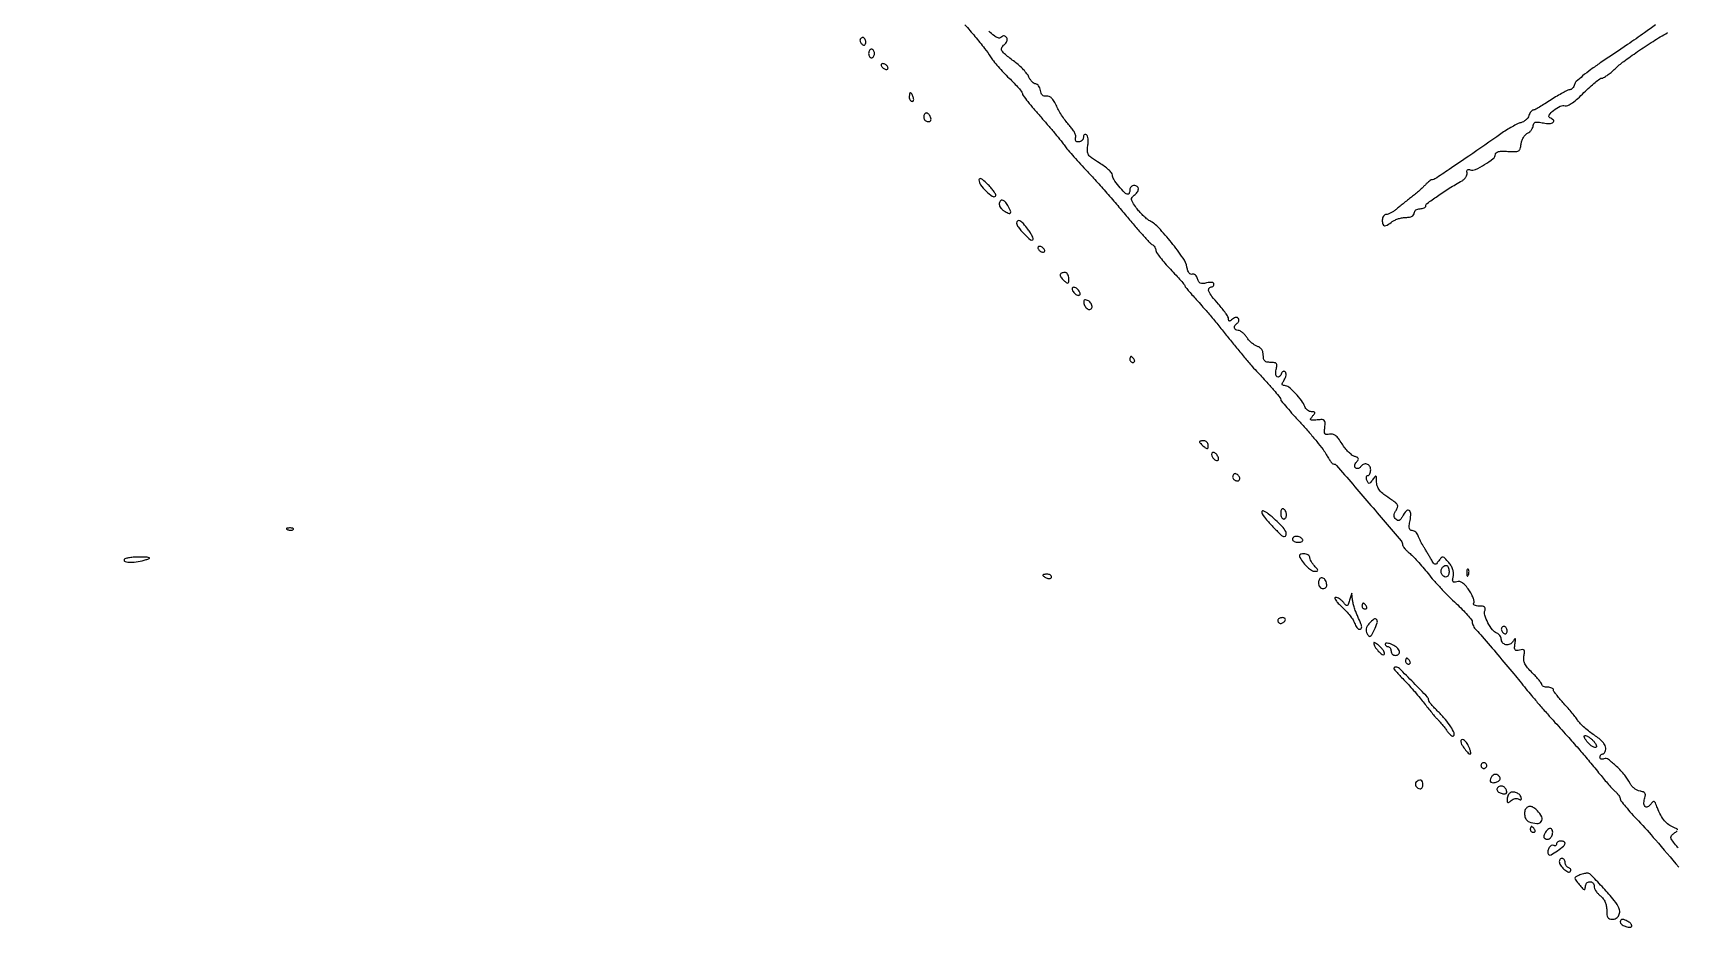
# Model space of a CAD drawing. Extents: x 0 to 2558, y 0 to 3412.
# Drawn here: x 0 to 567, y 913 to 1222 of the extents above; entities that cross this region are included whole.
import ezdxf

# ---------------------------------------------------------------- set-up
doc = ezdxf.new("R2010")
doc.units = 0

msp = doc.modelspace()

# ---------------------------------------------------------------- linework, layer by layer
for points in [[(1286.775, 2242.902503, 0.000001), (1177.44536, 2242.627485, 0.134519)], [(1176.555032, 2242.380365, -0.000002), (1098.265318, 2241.934774, -0.000173)], [(321.152819, 1224.426977, -0.007769), (324.621684, 1220.382466, -0.007863), (327.97437, 1216.21665, -0.02569), (330.002364, 1213.318566, 0.030286), (330.989214, 1211.935536, 0.009895), (332.604364, 1210.018355, 0.009819), (334.486242, 1207.955399, 0.010928), (336.383168, 1206.041792, -0.00969), (338.151943, 1204.266278, -0.013889), (339.643806, 1202.620365, -0.009677), (340.807377, 1201.208289, -0.169048), (341, 1200.654843, 0.1631), (341.199875, 1200.058403, 0.004701), (342.854311, 1197.90946, 0.009038), (344.893567, 1195.406096, 0.006046), (347.312549, 1192.613051, -0.003617), (349.853572, 1189.707734, -0.003995), (352.268592, 1186.86014, -0.003718), (354.292648, 1184.397514, -0.020402), (355.319751, 1183.017212, 0.02482), (356.327067, 1181.688173, 0.00535), (358.206901, 1179.496187, 0.005572), (360.441381, 1177.003006, 0.005296), (362.768624, 1174.517212, -0.007587), (365.523962, 1171.547003, -0.003198), (369.139438, 1167.476931, -0.003163), (372.948291, 1163.077689, -0.00412), (376.376103, 1159, 0.004203), (379.485382, 1155.302481, 0.005886), (382.329403, 1152.055716, 0.003654), (384.76686, 1149.377932, 0.07552), (385.61468, 1148.70031, -0.062816), (386.144541, 1148.298343, -0.053011), (386.593062, 1147.755353, -0.05531), (386.898161, 1147.160594, -0.091118), (387, 1146.606403, 0.15245), (387.235681, 1145.851389, 0.01247), (388.46875, 1144.160485, 0.015829), (390.084799, 1142.189117, 0.011509), (392, 1140.097285, -0.004474), (393.916372, 1138.062404, -0.006921), (395.53125, 1136.267405, -0.002717), (396.878953, 1134.71003, -0.17885), (397, 1134.382451, 0.171044), (397.113619, 1134.060034, 0.00401), (398.14584, 1132.798191, 0.008412), (399.405856, 1131.333671, 0.005552), (400.900732, 1129.691259, -0.009502), (402.854463, 1127.510342, -0.003136), (405.643248, 1124.234307, -0.003122), (408.691236, 1120.561632, -0.003537), (411.567844, 1117, 0.003687), (414.434898, 1113.452379, 0.003324), (417.454056, 1109.821875, 0.00333), (420.203633, 1106.603635, 0.010532), (422.10429, 1104.5, -0.003861), (425.595455, 1100.738137, -0.010089), (428.027939, 1097.965805, -0.007988), (429.739703, 1095.866435, -0.157998), (430.024643, 1095.09699, 0.16681), (430.180071, 1094.698429, 0.001865), (432.078646, 1092.472241, 0.005526), (434.323193, 1089.917833, 0.003543), (436.982387, 1087, -0.007977), (439.766423, 1083.890234, -0.008423), (442.398728, 1080.748437, -0.008122), (444.575841, 1077.968024, -0.037377), (445.685148, 1076.25, 0.014612), (446.411081, 1075.004875, 0.021209), (447.128745, 1073.954688, 0.017642), (447.769312, 1073.15795, 0.217943), (448.114466, 1073, -0.218688), (449.230309, 1072.487444, -0.000589), (460.409413, 1059.439791, -0.000687), (471.491849, 1046.437956, -0.177968), (472, 1045.055528, 0.147467), (472.139981, 1044.59123, 0.028152), (472.673761, 1043.877198, 0.027831), (473.415527, 1043.087125, 0.02246), (474.293654, 1042.32258, -0.031872), (475.446698, 1041.27991, -0.008606), (477.135655, 1039.483904, -0.008677), (478.986583, 1037.374083, -0.008894), (480.747676, 1035.218369, 0.013975), (482.738954, 1032.830825, 0.007551), (485.315067, 1029.999283, 0.007515), (488.027686, 1027.192453, 0.011743), (490.454022, 1024.868027, -0.012129), (492.578449, 1022.829682, -0.01689), (494.370869, 1020.898082, -0.013347), (495.738871, 1019.232356, -0.16674), (496, 1018.471086, 0.077213), (496.093821, 1017.867165, 0.038027), (496.385893, 1017.144855, 0.036574), (496.810928, 1016.425043, 0.044016), (497.313677, 1015.821429, -0.0187), (499.453892, 1013.501192, -0.001497), (504.851888, 1007.152875, -0.002242), (510.355844, 1000.580992, -0.00494), (514.488483, 995.5, 0.006712), (516.438705, 993.119527, 0.002987), (519.069475, 990.032498, 0.002956), (521.893206, 986.797719, 0.003994), (524.486913, 983.908505, -0.002208), (529.256185, 978.633866, -0.004216), (533.033634, 974.346687, -0.004735), (536.432005, 970.34764, -0.003848), (540, 965.999901, 0.006118), (541.468363, 964.227122, 0.006039), (542.985937, 962.483044, 0.005948), (544.351221, 960.987929, 0.023026), (545.25, 960.111486, -0.029601), (545.920465, 959.440269, -0.031947), (546.488789, 958.710679, -0.033745), (546.88937, 958.027696, -0.113872), (547.009708, 957.527759, 0.164598), (547.233727, 956.885733, 0.006164), (548.84965, 954.864062, 0.010569), (550.867905, 952.505399, 0.007177), (553.259708, 949.903091, -0.011393), (559.105749, 943.433891, -0.004078), (567.15219, 933.956077, -0.003252)], [(559.161471, 1224.425343, -0.006986), (555.334536, 1221.63554, -0.004981), (549.515411, 1217.603121, -0.001307), (540.107871, 1211.257684, 0.011402), (536.858903, 1208.969462, 0.015486), (534.041545, 1206.749416, 0.012361), (531.829579, 1204.797347, 0.142766), (531.24124, 1203.8145, -0.056132), (530.973755, 1203.120596, -0.063088), (530.566497, 1202.533009, -0.072349), (530.088014, 1202.134663, -0.138325), (529.610565, 1202, 0.114861), (528.906735, 1201.836153, 0.009599), (527.23289, 1200.971875, 0.012389), (525.259751, 1199.840532, 0.009249), (523.139912, 1198.5, -0.006791), (521.042445, 1197.159136, -0.009628), (519.138246, 1196.028125, -0.006177), (517.522182, 1195.136108, -0.123624), (516.980104, 1195, 0.17549), (516.613121, 1194.867104, 0.056227), (516.205894, 1194.441703, 0.048155), (515.824669, 1193.826834, 0.037877), (515.531553, 1193.099414, -0.083041), (515.13774, 1192.32993, -0.053029), (514.455116, 1191.589344, -0.051658), (513.605878, 1190.987005, -0.065403), (512.714165, 1190.627657, 0.051394), (511.561904, 1190.200303, 0.01266), (509.772101, 1189.261283, 0.012825), (507.7667, 1188.075108, 0.012512), (505.807882, 1186.778243, -0.00097), (494.78112, 1179.105951, -0.0039), (487.998223, 1174.483885, -0.001994), (483.159238, 1171.269329, -0.146632), (482.260601, 1171, 0.129793), (481.845288, 1170.890343, 0.028373), (481.218533, 1170.485938, 0.02774), (480.525988, 1169.919903, 0.023518), (479.859174, 1169.25, -0.020117), (479.031303, 1168.406907, -0.00735), (477.795752, 1167.279687, -0.007273), (476.40726, 1166.085427, -0.008636), (475.060935, 1165, 0.002195), (473.678768, 1163.914751, 0.001697), (472.181681, 1162.720313, 0.001716), (470.791371, 1161.595451, 0.004119), (469.770993, 1160.75, -0.028642), (468.876846, 1160.080246, -0.028291), (467.908425, 1159.514062, -0.029493), (467.006017, 1159.118068, -0.08887), (466.34699, 1159, 0.146779), (465.833316, 1158.845887, 0.099104), (465.395678, 1158.4125, 0.082913), (465.100667, 1157.764576, 0.065549), (465, 1157, 0.062884), (465.173252, 1155.627895, 0.305058), (465.72983, 1155.132394, 0.173945), (466.698532, 1155.33807, 0.02348), (468.44113, 1156.531803, -0.055589), (469.387655, 1157.09468, -0.031424), (470.637158, 1157.568717, -0.030992), (471.973576, 1157.892668, -0.043991), (473.19113, 1158, 0.037925), (474.406211, 1158.092296, 0.08492), (475.281855, 1158.383506, 0.124191), (475.807158, 1158.860857, 0.147575), (476, 1159.5, -0.130775), (476.153209, 1160.075754, -0.10214), (476.583333, 1160.5625, -0.08892), (477.230589, 1160.888136, -0.072314), (478, 1161, 0.045367), (478.765546, 1161.069604, 0.065266), (479.4125, 1161.278048, 0.085255), (479.849525, 1161.584885, 0.199734), (480, 1161.946546, -0.23876), (480.431015, 1162.7977, -0.006345), (483.96692, 1165.325302, -0.012869), (488.083559, 1168.035291, -0.011416), (492.5, 1170.644488, 0.062406), (493.243046, 1171.192471, 0.062549), (493.827263, 1171.906457, 0.068548), (494.172289, 1172.67094, 0.117112), (494.209831, 1173.366671, -0.062545), (494.174644, 1174.013721, -0.185092), (494.359598, 1174.410038, -0.207617), (494.743184, 1174.553849, -0.079086), (495.31377, 1174.433089, 0.202221), (497.072965, 1174.490552, 0.030325), (500.255972, 1176.197922, 0.029827), (503.204286, 1178.270029, 0.219734), (503.957674, 1179.768144, -0.234862), (504.249695, 1180.309451, -0.096755), (505.03076, 1180.659941, -0.054457), (506.337507, 1180.817621, -0.018574), (508.25, 1180.768144, 0.014167), (510.82338, 1180.678873, 0.126733), (511.91128, 1180.951773, 0.198349), (512.492296, 1181.668388, 0.043805), (512.816459, 1183.250384, -0.057752), (513.080686, 1184.379212, -0.047786), (513.607936, 1185.496815, -0.049736), (514.302818, 1186.438544, -0.086291), (515.066459, 1187.035568, 0.057554), (515.805968, 1187.548447, 0.053051), (516.432022, 1188.229377, 0.056733), (516.858507, 1188.967231, 0.103049), (517, 1189.646475, -0.128632), (517.192503, 1190.382364, -0.203275), (517.701016, 1190.775392, -0.09395), (518.682067, 1190.843743, -0.016915), (520.5, 1190.565978, 0.045864), (522.638391, 1190.364846, 0.169223), (523.902004, 1190.80212, 0.448001), (523.946657, 1191.545521, 0.100689), (522.75, 1192.342779, -0.478699), (522.467927, 1193.285036, -0.07666), (523.99063, 1194.902998, -0.054124), (526.309861, 1196.33951, -0.18784), (528.037613, 1196.469441, 0.19746), (528.951132, 1196.555209, 0.031992), (530.506133, 1197.503205, 0.028988), (532.389941, 1198.993823, 0.016405), (534.500021, 1201.000021, -0.011204), (536.473008, 1202.915334, -0.015635), (538.327013, 1204.531256, -0.011979), (539.919057, 1205.771111, -0.160793), (540.612408, 1206, 0.135727), (541.265236, 1206.180538, 0.018847), (542.453832, 1206.954688, 0.020439), (543.819446, 1208.005517, 0.016039), (545.213403, 1209.25, -0.030321), (548.177438, 1211.747879, -0.009259), (552.947651, 1215.161423, -0.009454), (558.28704, 1218.687862, -0.012362), (563.30443, 1221.695864, 0.049456)], [(566.767462, 946.86444, 0.268574), (566.535088, 947.190813, 0.016935), (565.403497, 947.660511, -0.069917), (563.705062, 948.586553, -0.059782), (562.224056, 949.989122, -0.051133), (560.933098, 951.913061, -0.031305), (559.802345, 954.40335, 0.011722), (559.108086, 956.106428, 0.174948), (558.673727, 956.566262, 0.327191), (558.201541, 956.487668, 0.035532), (557.444717, 955.593509, -0.123988), (556.418293, 954.741682, -0.342001), (555.557039, 954.92802, -0.188425), (555.154519, 956.117989, -0.06535), (555.478956, 957.933697, 0.061313), (555.655685, 958.878799, 0.17682), (555.469523, 959.508064, 0.154806), (554.897859, 959.921349, 0.044124), (553.818535, 960.174748, -0.079311), (552.865111, 960.470409, -0.050183), (551.876295, 961.089348, -0.049062), (551.002958, 961.915437, -0.063637), (550.392165, 962.831542, 0.056036), (548.543571, 965.697296, 0.032708), (545.752909, 968.691397, 0.02702), (542.899268, 971.100513, 0.258943), (541.379187, 971.315266, -0.071609), (540.851841, 971.195439, -0.119857), (540.405136, 971.266666, -0.152625), (540.110501, 971.514636, -0.143033), (540, 971.893011, -0.089132), (540.075946, 972.315658, -0.095054), (540.29375, 972.674822, -0.099889), (540.618501, 972.91511, -0.109914), (541, 973, 0.190103), (541.381861, 973.150629, 0.088526), (541.70625, 973.583815, 0.068343), (541.926288, 974.226853, 0.048343), (542, 974.987455, 0.127769), (541.74349, 975.97487, 0.0533), (540.943797, 977.107382, 0.043684), (539.699665, 978.294993, 0.027945), (538.071058, 979.455143, -0.023784), (536.433338, 980.601378, -0.01843), (534.761308, 981.995684, -0.018774), (533.295341, 983.415682, -0.042001), (532.321058, 984.620914, 0.016641), (531.395781, 985.892215, 0.00713), (530.080248, 987.530066, 0.007046), (528.627661, 989.237085, 0.009222), (527.25, 990.753227, -0.012088), (526.005188, 992.13904, -0.016416), (524.954688, 993.451885, -0.013329), (524.157977, 994.578893, -0.148247), (524, 995.1, 0.207732), (523.850603, 995.444072, 0.082352), (523.4125, 995.735625, 0.062763), (522.765656, 995.933941, 0.043059), (522, 996, -0.041061), (521.23425, 996.062991, -0.060514), (520.5875, 996.252494, -0.079563), (520.148277, 996.53075, -0.215052), (520, 996.859555, 0.157917), (519.839824, 997.354061, 0.013509), (519.019523, 998.425287, 0.016807), (517.940705, 999.66996, 0.012224), (516.662207, 1000.982669, -0.022945), (515.061708, 1002.698067, -0.061904), (514.148322, 1004.088461, -0.08421), (513.761519, 1005.386766, -0.07776), (513.808387, 1006.777972, 0.023026), (514.005337, 1008.147407, 0.186161), (513.838278, 1008.74797, 0.258505), (513.352059, 1008.968284, 0.04385), (512.310987, 1008.791576, -0.047286), (511.27362, 1008.622807, -0.25263), (510.769516, 1008.852859, -0.178073), (510.579034, 1009.479022, -0.023318), (510.725637, 1010.886718, 0.005353), (510.935353, 1012.37821, 0.197866), (510.848253, 1012.703401, 0.505809), (510.644314, 1012.699698, 0.012329), (510.034383, 1011.791533, -0.143332), (508.940718, 1010.833643, -0.161762), (507.558019, 1010.675549, -0.176237), (506.438471, 1011.370906, -0.168084), (506, 1012.638374, 0.09649), (505.885344, 1013.22698, 0.066862), (505.548511, 1013.817606, 0.064326), (505.050586, 1014.320641, 0.07404), (504.463015, 1014.652566, -0.140251), (502.947575, 1015.792916, -0.043416), (501.415925, 1018.234613, -0.04283), (500.340925, 1020.86585, -0.168739), (500.396261, 1022.590257, 0.123315), (500.472636, 1023.218282, 0.210342), (500.206013, 1023.664072, 0.121808), (499.542757, 1023.924933, 0.033086), (498.409598, 1024, -0.0341), (497.417592, 1024.067734, -0.094096), (496.756314, 1024.289805, -0.19285), (496.479037, 1024.633991, -0.21594), (496.533141, 1025.053624, 0.194508), (496.639458, 1025.675382, 0.03646), (496.305025, 1026.805363, 0.034204), (495.691383, 1028.146849, 0.025429), (494.842158, 1029.537434, 0.025265), (493.663008, 1031.089775, 0.06611), (492.629757, 1032.030644, 0.099053), (491.66567, 1032.448686, 0.12994), (490.710922, 1032.404019, -0.048294), (489.807448, 1032.212709, -0.272594), (489.375386, 1032.405709, -0.188673), (489.237903, 1032.954481, -0.024293), (489.454185, 1034.170209, 0.073173), (489.545341, 1035.328297, 0.061463), (489.312226, 1036.53842, 0.055418), (488.757933, 1037.767071, 0.041449), (487.89741, 1038.979157, 0.012471), (486.568605, 1040.478521, 0.158339), (485.918338, 1040.839375, 0.25364), (485.335081, 1040.656232, 0.034606), (484.482354, 1039.644981, -0.023125), (483.63651, 1038.593881, -0.265791), (483.152865, 1038.429639, -0.202533), (482.678563, 1038.748488, -0.013687), (481.805862, 1040.165825, 0.002585), (481.197382, 1041.205038, 0.001672), (480.482883, 1042.401836, 0.001681), (479.776832, 1043.566667, 0.003179), (479.198623, 1044.5, -0.015227), (478.67445, 1045.393496, -0.010756), (478.13848, 1046.426562, -0.010869), (477.668471, 1047.437127, -0.022418), (477.354336, 1048.25, 0.068106), (477.022926, 1048.919001, 0.0651), (476.519669, 1049.485937, 0.069932), (475.928136, 1049.869427, 0.109318), (475.338056, 1050, -0.160945), (474.703089, 1050.209824, -0.180775), (474.354765, 1050.747556, -0.083059), (474.302821, 1051.757635, -0.017774), (474.565978, 1053.5, 0.042573), (474.812033, 1055.943719, 0.281618), (474.214216, 1056.955289, 0.354191), (473.203091, 1056.757906, 0.051497), (471.942543, 1054.892641, -0.032482), (471.341295, 1053.925787, -0.136394), (470.813726, 1053.500557, -0.210673), (470.280189, 1053.504819, -0.090782), (469.6824, 1053.9176, -0.077694), (469.21455, 1054.558836, -0.123376), (469.060609, 1055.217091, -0.098562), (469.224123, 1055.975799, -0.037389), (469.730085, 1056.939405, 0.058635), (470.238768, 1058.016807, 0.181692), (470.210706, 1058.807195, 0.126823), (469.640166, 1059.562003, 0.02303), (468.205045, 1060.597851, -0.018311), (465.567166, 1062.464233, -0.061286), (464.056005, 1063.943695, -0.090304), (463.271196, 1065.402886, -0.078496), (463, 1067.119701, 0.007483), (462.978553, 1068.552596, 0.317409), (462.804391, 1068.784264, 0.315153), (462.526499, 1068.698563, 0.007421), (461.660827, 1067.550831, -0.013833), (460.844805, 1066.497303, -0.19941), (460.436064, 1066.279054, -0.305131), (460.098328, 1066.461604, -0.029144), (459.692211, 1067.359701, -0.050676), (459.521589, 1067.98806, -0.092205), (459.532199, 1068.518162, -0.14163), (459.715452, 1068.865659, -0.203782), (460.031385, 1069, 0.196096), (460.401391, 1069.150917, 0.086521), (460.715469, 1069.5875, 0.06642), (460.92871, 1070.234506, 0.046464), (461, 1071, 0.148111), (460.627002, 1072.231562, 0.179231), (459.655828, 1072.936589, 0.178488), (458.456442, 1072.84041, 0.147033), (457.489919, 1071.983688, -0.095328), (457.175533, 1071.641896, -0.096995), (456.758596, 1071.443736, -0.098768), (456.304125, 1071.41945, -0.102877), (455.882343, 1071.572716, -0.144843), (455.56434, 1071.928392, -0.139486), (455.485071, 1072.405423, -0.09848), (455.670817, 1072.987604, -0.046923), (456.115893, 1073.639642, 0.039076), (456.668665, 1074.42282, 0.222884), (456.717148, 1074.916456, 0.209928), (456.367353, 1075.28853, 0.034679), (455.414451, 1075.618202, -0.10194), (454.518975, 1076.069614, -0.029928), (453.365668, 1077.101606, -0.028704), (452.176982, 1078.447033, -0.027274), (451.128248, 1079.942128, 0.022056), (449.891478, 1081.744998, 0.06804), (448.852995, 1082.792146, 0.107069), (447.865163, 1083.25763, 0.121292), (446.819716, 1083.242604, -0.057212), (445.811655, 1083.099024, -0.254566), (445.297169, 1083.361248, -0.157371), (445.089897, 1084.059118, -0.020798), (445.191468, 1085.618062, 0.02494), (445.287361, 1087.305055, 0.203318), (444.997026, 1088.002915, 0.199384), (444.289677, 1088.28689, 0.023896), (442.573132, 1088.184424, -0.010264), (440.888135, 1088.037665, -0.182302), (440.37496, 1088.193204, -0.388903), (440.309929, 1088.563053, -0.031253), (440.945577, 1089.434424, 0.017988), (441.615406, 1090.303302, 0.214049), (441.697392, 1090.70975, 0.313537), (441.441691, 1090.943439, 0.03321), (440.59106, 1091, -0.095624), (439.912847, 1091.130904, -0.069016), (439.242326, 1091.514063, -0.066822), (438.680967, 1092.081076, -0.077376), (438.322023, 1092.75, 0.07805), (437.204999, 1094.824997, 0.029882), (435.063444, 1097.319746, 0.025975), (432.749524, 1099.474295, 0.176244), (431.304435, 1100, -0.082644), (430.707103, 1100.099411, -0.306452), (430.488782, 1100.388851, -0.136065), (430.607553, 1100.922585, -0.017206), (431.203671, 1101.954522, 0.046872), (431.607921, 1102.761158, 0.059217), (431.816325, 1103.568574, 0.071292), (431.810793, 1104.25664, 0.168462), (431.57524, 1104.704522, 0.117661), (431.216889, 1104.909029, 0.156709), (430.84446, 1104.899141, 0.138633), (430.514548, 1104.66711, 0.085034), (430.279762, 1104.25, -0.105636), (429.581556, 1103.120133, -0.363964), (428.788177, 1103.033577, -0.233444), (428.268035, 1103.936429, -0.07763), (428.410644, 1105.5, 0.030398), (428.67061, 1106.88817, 0.195455), (428.489557, 1107.564162, 0.201077), (427.89229, 1107.911069, 0.032346), (426.519052, 1108, -0.044562), (425.247145, 1108.113584, -0.148531), (424.508883, 1108.491421, -0.1534), (424.119222, 1109.207367, -0.048538), (424, 1110.432612, 0.061356), (423.86721, 1111.510676, 0.084572), (423.475617, 1112.402231, 0.090192), (422.834636, 1113.073265, 0.080441), (421.973359, 1113.508456, -0.066441), (421.082632, 1113.927813, -0.032743), (420.07546, 1114.674834, -0.031785), (419.115303, 1115.600627, -0.040028), (418.358349, 1116.575843, 0.036653), (417.648305, 1117.503464, 0.040075), (416.829723, 1118.287904, 0.043748), (416.027194, 1118.832896, 0.127971), (415.38499, 1119, -0.137741), (414.476231, 1119.255188, -0.222948), (414.041379, 1119.91236, -0.188018), (414.237182, 1120.764487, -0.105303), (415.016312, 1121.510081, 0.095328), (415.358104, 1121.824467, 0.096995), (415.556264, 1122.241404, 0.098768), (415.58055, 1122.695875, 0.102877), (415.427284, 1123.117657, 0.138006), (415.074898, 1123.441324, 0.141783), (414.609265, 1123.529414, 0.101754), (414.044315, 1123.356187, 0.048135), (413.410972, 1122.926114, -0.020863), (412.691798, 1122.378253, -0.16808), (412.297946, 1122.266601, -0.325409), (412.071201, 1122.452227, -0.063983), (412, 1123.006354, 0.133408), (411.810163, 1123.705184, 0.017164), (410.971875, 1125.028057, 0.01906), (409.840266, 1126.556651, 0.014835), (408.5, 1128.13168, -0.016438), (406.294609, 1130.740265, -0.066657), (405.234635, 1132.525336, -0.214275), (405.254116, 1133.527577, -0.290045), (406, 1134, 0.100984), (406.38161, 1134.077867, 0.098382), (406.70625, 1134.299347, 0.097475), (406.923728, 1134.630114, 0.097126), (407, 1135.019052, 0.255493), (406.806318, 1135.373346, 0.106496), (406.279362, 1135.570513, 0.06562), (405.461963, 1135.582607, 0.032423), (404.43875, 1135.395271, -0.035396), (403.110378, 1135.16021, -0.133763), (402.28447, 1135.294824, -0.163152), (401.734704, 1135.807982, -0.060221), (401.340214, 1136.807023, 0.062316), (401.040597, 1137.556623, 0.087702), (400.589015, 1138.115422, 0.111014), (400.061456, 1138.40024, 0.161463), (399.537427, 1138.375988, -0.199175), (398.977512, 1138.390996, -0.125206), (398.456636, 1138.802914, -0.078251), (398.014632, 1139.619006, -0.035715), (397.691822, 1140.790888, 0.102623), (396.334466, 1143.984178, 0.017234), (392.338518, 1149.340852, 0.018346), (387.951579, 1154.423389, 0.082006), (384.848855, 1156.823431, -0.047835), (383.788291, 1157.534063, -0.021019), (382.525257, 1158.659768, -0.020575), (381.275636, 1159.975459, -0.025928), (380.237126, 1161.295317, -0.013579), (379.005984, 1163.143392, -0.097409), (378.623787, 1164.139698, -0.194226), (378.782452, 1164.878386, -0.085822), (379.487126, 1165.610243, 0.077099), (380.576238, 1166.702822, 0.15782), (380.949108, 1167.839952, 0.240826), (380.531572, 1168.664267, 0.158634), (379.5, 1169, 0.099038), (378.927543, 1168.885486, 0.097945), (378.440625, 1168.559375, 0.097945), (378.114514, 1168.072457, 0.099038), (378, 1167.5, -0.040447), (377.953464, 1166.925666, -0.059807), (377.813372, 1166.440625, -0.078654), (377.607752, 1166.110921, -0.217376), (377.364671, 1166, -0.203989), (376.224967, 1166.485163, -0.020659), (374.229806, 1168.739109, -0.022798), (372.436189, 1171.159884, -0.149111), (372, 1172.589998, 0.17732), (371.72907, 1173.329937, 0.030009), (370.672991, 1174.43667, 0.029583), (369.212345, 1175.641375, 0.022486), (367.482524, 1176.788476, -0.014239), (364.84701, 1178.474279, -0.095224), (363.753987, 1179.571719, -0.144535), (363.369803, 1180.785994, -0.047652), (363.513208, 1182.672019, 0.032598), (363.647316, 1183.933065, 0.04172), (363.597582, 1185.099376, 0.047139), (363.390979, 1186.022341, 0.17753), (363.030684, 1186.481036, 0.133479), (362.639177, 1186.597094, 0.190403), (362.302763, 1186.472955, 0.142712), (362.075802, 1186.108911, 0.0686), (362, 1185.559017, -0.102178), (361.877143, 1184.964105, -0.09863), (361.527947, 1184.457961, -0.097175), (361.006374, 1184.118841, -0.095984), (360.393011, 1184, -0.078772), (359.772901, 1184.098304, -0.154851), (359.371073, 1184.386204, -0.1635), (359.221733, 1184.840343, -0.090239), (359.33119, 1185.420684, 0.164164), (359.361435, 1186.158265, 0.045094), (358.930216, 1187.255153, 0.040476), (358.184692, 1188.483221, 0.032761), (357.20062, 1189.670684, -0.027187), (356.050017, 1191.028034, -0.015403), (354.800958, 1192.785118, -0.015344), (353.647694, 1194.639005, -0.024329), (352.788978, 1196.299931, 0.025749), (351.902368, 1198.00294, 0.064008), (351.043278, 1199.111395, 0.095931), (350.177345, 1199.694135, 0.143045), (349.276537, 1199.799931, -0.09211), (348.477061, 1199.813083, -0.138163), (347.860073, 1200.130179, -0.116289), (347.429589, 1200.773213, -0.054382), (347.180449, 1201.75, 0.052686), (346.964025, 1202.610663, 0.065947), (346.581723, 1203.339062, 0.07957), (346.100316, 1203.831729, 0.160905), (345.590964, 1204, -0.146191), (345.026389, 1204.168677, -0.053069), (344.373263, 1204.704101, -0.046979), (343.740614, 1205.47979, -0.040714), (343.228911, 1206.396941, 0.059792), (342.54918, 1207.513189, 0.021535), (341.335948, 1208.926195, 0.021001), (339.860294, 1210.375125, 0.023385), (338.318396, 1211.641252, -0.009685), (335.10915, 1214.132539, -0.086265), (333.935828, 1215.472446, -0.250089), (333.876895, 1216.505549, -0.127251), (334.724823, 1217.540737, 0.06757), (335.281607, 1218.076655, 0.082056), (335.632104, 1218.709468, 0.094503), (335.73066, 1219.345978, 0.130418), (335.563747, 1219.896854, 0.076228), (335.150006, 1220.382385, 0.16133), (334.698548, 1220.569541, 0.140066), (334.178849, 1220.46136, 0.05234), (333.553108, 1220.044075, -0.262894), (332.640196, 1219.879301, -0.076346), (331.329553, 1220.574985, -0.038812), (329.466139, 1222.202612, -0.009284)], [(566.909151, 940.676525, -0.023649), (566.008382, 941.716473, -0.012923), (564.754907, 943.397661, -0.128124), (564.447367, 944.214789, -0.217608), (564.667786, 944.872368, -0.0469), (565.589299, 945.688956, 0.014824), (566.608828, 946.48188, 0.248455)]]:
    msp.add_lwpolyline(points, format="xyb")
for points in [[(285, 1219.059017, 0.089642), (285.073302, 1218.653442, 0.053229), (285.29375, 1218.2129, 0.051032), (285.617485, 1217.806203, 0.06081), (286, 1217.5, 0.139169), (286.379648, 1217.392057, 0.191142), (286.70625, 1217.521475, 0.138808), (286.926733, 1217.889346, 0.066118), (287, 1218.440983, 0.062283), (286.925455, 1219.037096, 0.080552), (286.70625, 1219.542039, 0.097988), (286.381379, 1219.879982, 0.153634), (286, 1220, 0.092995), (285.618268, 1219.928382, 0.096318), (285.29375, 1219.723586, 0.099231), (285.076556, 1219.418051, 0.105429)], [(288, 1214.5, 0.064853), (288.074694, 1213.926543, 0.082425), (288.29375, 1213.440625, 0.098894), (288.618646, 1213.115568, 0.148195), (289, 1213, 0.148195), (289.381354, 1213.115568, 0.098894), (289.70625, 1213.440625, 0.082425), (289.925306, 1213.926543, 0.064853), (290, 1214.5, 0.064853), (289.925306, 1215.073457, 0.082425), (289.70625, 1215.559375, 0.098894), (289.381354, 1215.884432, 0.148195), (289, 1216, 0.148195), (288.618646, 1215.884432, 0.098894), (288.29375, 1215.559375, 0.082425), (288.074694, 1215.073457, 0.064853)], [(292.5, 1210, 0.064269), (292.810561, 1209.617474, 0.051777), (293.230237, 1209.29375, 0.053414), (293.689814, 1209.073533, 0.085235), (294.118034, 1209, 0.117858), (294.449529, 1209.079239, 0.186277), (294.642737, 1209.29375, 0.154201), (294.661825, 1209.617617, 0.076764), (294.5, 1210, 0.064269), (294.189439, 1210.382526, 0.051777), (293.769763, 1210.70625, 0.053414), (293.310186, 1210.926467, 0.085235), (292.881966, 1211, 0.117858), (292.550471, 1210.920761, 0.186277), (292.357263, 1210.70625, 0.154201), (292.338175, 1210.382383, 0.076764)], [(302, 1199.5, 0.062722), (302.07223, 1198.926468, 0.08088), (302.284531, 1198.440625, 0.098158), (302.599211, 1198.115494, 0.152681), (302.968615, 1198, 0.184534), (303.289193, 1198.122486, 0.147206), (303.483616, 1198.440625, 0.100118), (303.511135, 1198.925634, 0.055937), (303.361626, 1199.5, 0.02136), (303.112506, 1200.074558, 0.030395), (302.839659, 1200.559375, 0.030693), (302.579329, 1200.912889, 0.222225), (302.393011, 1201, 0.289661), (302.241071, 1200.903916, 0.046727), (302.115447, 1200.559375, 0.039339), (302.028469, 1200.074824, 0.024748)], [(307, 1192.5, 0.096899), (307.112001, 1191.927495, 0.097416), (307.431406, 1191.440625, 0.098432), (307.908181, 1191.114629, 0.10122), (308.468615, 1191, 0.094119), (309.027855, 1191.106211, 0.166113), (309.382077, 1191.407358, 0.151899), (309.496694, 1191.885039, 0.075244), (309.361626, 1192.5, 0.048303), (309.075237, 1193.073796, 0.053891), (308.692784, 1193.559375, 0.061199), (308.276919, 1193.891374, 0.13875), (307.893011, 1194, 0.164455), (307.552359, 1193.884842, 0.095748), (307.262322, 1193.559375, 0.076852), (307.066322, 1193.073715, 0.057609)], [(326, 1170.905083, 0.162113), (326.550661, 1169.251333, 0.039016), (328.483527, 1167.051337, 0.037718), (330.610635, 1165.272206, 0.366885), (331.694775, 1165.361442, 0.311882), (331.779167, 1165.823231, 0.036335), (331.251406, 1166.797319, 0.033372), (330.373949, 1167.986022, 0.020702), (329.198718, 1169.262821, 0.013839), (327.735566, 1170.647143, 0.064018), (326.777565, 1171.30562, 0.235517), (326.25493, 1171.311744, 0.28753)], [(333, 1162.535184, 0.112104), (333.145075, 1161.896259, 0.055403), (333.5875, 1161.186237, 0.050946), (334.235006, 1160.518128, 0.052011), (335, 1160, 0.027872), (336.416577, 1159.340584, 0.397613), (336.890198, 1159.528085, 0.221662), (336.890661, 1160.21335, 0.013951), (335.964816, 1162.065741, 0.061762), (335.022776, 1163.400011, 0.170532), (334.024653, 1163.938631, 0.305036), (333.296822, 1163.600324, 0.13673)], [(339, 1156.051522, 0.172296), (339.474097, 1154.716543, 0.021585), (341.543693, 1152.383573, 0.018138), (343.771765, 1150.241531, 0.397918), (344.597986, 1150.264653, 0.281008), (344.694634, 1150.663894, 0.031096), (344.337679, 1151.577297, 0.030646), (343.730301, 1152.699765, 0.019846), (342.899998, 1153.92139, 0.023714), (341.33701, 1155.838239, 0.085056), (340.10298, 1156.815133, 0.290013), (339.364341, 1156.767331, 0.239855)], [(346.5, 1147, 0.064269), (346.810561, 1146.617474, 0.051777), (347.230237, 1146.29375, 0.053414), (347.689814, 1146.073533, 0.085235), (348.118034, 1146, 0.117858), (348.449529, 1146.079239, 0.186277), (348.642737, 1146.29375, 0.154201), (348.661825, 1146.617617, 0.076764), (348.5, 1147, 0.064269), (348.189439, 1147.382526, 0.051777), (347.769763, 1147.70625, 0.053414), (347.310186, 1147.926467, 0.085235), (346.881966, 1148, 0.117858), (346.550471, 1147.920761, 0.186277), (346.357263, 1147.70625, 0.154201), (346.338175, 1147.382383, 0.076764)], [(354, 1138.122445, 0.117955), (354.100931, 1137.700558, 0.036411), (354.440625, 1137.136985, 0.034151), (354.925951, 1136.54111, 0.031583), (355.5, 1136, 0.027702), (356.317973, 1135.394365, 0.285199), (356.719951, 1135.38379, 0.243483), (356.95142, 1135.749908, 0.02153), (357, 1136.877555, 0.064485), (356.891732, 1137.713548, 0.089651), (356.573317, 1138.396259, 0.107148), (356.088601, 1138.840705, 0.132926), (355.5, 1139, 0.056567), (354.926247, 1138.93488, 0.075975), (354.440625, 1138.742218, 0.095133), (354.115056, 1138.457225, 0.167044)], [(358.1875, 1132.9375, 0.068635), (358.45155, 1132.402945, 0.04742), (358.882031, 1131.882031, 0.04742), (359.402945, 1131.45155, 0.068635), (359.9375, 1131.1875, 0.08306), (360.420316, 1131.111558, 0.196386), (360.75, 1131.25, 0.196386), (360.888442, 1131.579684, 0.08306), (360.8125, 1132.0625, 0.068635), (360.54845, 1132.597055, 0.04742), (360.117969, 1133.117969, 0.04742), (359.597055, 1133.54845, 0.068635), (359.0625, 1133.8125, 0.08306), (358.579684, 1133.888442, 0.196386), (358.25, 1133.75, 0.196386), (358.111558, 1133.420316, 0.08306)], [(362.177351, 1128.329359, 0.061011), (362.393606, 1127.662154, 0.053079), (362.772409, 1127.032164, 0.055843), (363.247785, 1126.530995, 0.094989), (363.75, 1126.249533, 0.271076), (364.631476, 1126.435585, 0.2383), (364.971415, 1127.323922, 0.134359), (364.482158, 1128.58716, 0.1429), (363.427351, 1129.389504, 0.055332), (362.726994, 1129.57271, 0.215418), (362.306721, 1129.452293, 0.213542), (362.117, 1129.056139, 0.054411)], [(378, 1109, 0.105053), (378.081062, 1108.618444, 0.099167), (378.311086, 1108.29375, 0.09642), (378.654762, 1108.076123, 0.093332), (379.059017, 1108, 0.108972), (379.413961, 1108.078288, 0.182303), (379.6254, 1108.29375, 0.161196), (379.656512, 1108.6179, 0.082592), (379.5, 1109, 0.029505), (379.231006, 1109.382774, 0.035638), (378.933975, 1109.70625, 0.038439), (378.65171, 1109.934461, 0.151918), (378.440983, 1110, 0.210953), (378.272352, 1109.92554, 0.081139), (378.129539, 1109.70625, 0.061769), (378.032345, 1109.382849, 0.042167)], [(402, 1080.622445, 0.172217), (402.074552, 1080.412416, 0.016008), (402.440625, 1079.99011, 0.019119), (402.925446, 1079.504355, 0.013852), (403.5, 1079, 0.020633), (404.310961, 1078.381629, 0.217533), (404.71069, 1078.308142, 0.304492), (404.942264, 1078.565314, 0.035496), (405, 1079.377555, 0.091307), (404.885941, 1079.996941, 0.095788), (404.559375, 1080.523407, 0.099536), (404.072293, 1080.875699, 0.107348), (403.5, 1081, 0.023761), (402.92515, 1080.972666, 0.037907), (402.440625, 1080.889093, 0.044235), (402.09443, 1080.768578, 0.294983)], [(406.229167, 1075.8125, 0.068669), (406.468118, 1075.328838, 0.047422), (406.857752, 1074.857485, 0.047417), (407.329275, 1074.467931, 0.068602), (407.81318, 1074.22894, 0.108271), (408.25556, 1074.181849, 0.257062), (408.517614, 1074.366128, 0.161356), (408.573751, 1074.780247, 0.045328), (408.393691, 1075.41644, 0.096137), (407.733914, 1076.473274, 0.16139), (406.824876, 1076.971061, 0.352314), (406.261212, 1076.665692, 0.181604)], [(413.596556, 1069.156231, 0.105525), (413.439393, 1068.716563, 0.099247), (413.470283, 1068.240657, 0.096292), (413.684746, 1067.801911, 0.09291), (414.050219, 1067.468963, 0.116221), (415.032006, 1067.141241, 0.258096), (415.731074, 1067.448742, 0.251496), (415.853466, 1068.214666, 0.113251), (415.296201, 1069.103799, 0.053431), (414.785686, 1069.515485, 0.136091), (414.335356, 1069.655459, 0.169261), (413.940704, 1069.531428, 0.094625)], [(423.650082, 1055.75, 0.040658), (425.152591, 1053.699108, 0.014041), (427.635769, 1050.988468, 0.007522), (430.252216, 1048.368656, 0.195172), (431.160678, 1048, 0.338334), (431.857607, 1048.532551, 0.187333), (431.739665, 1049.656496, 0.067169), (430.471904, 1051.474013, 0.025085), (428.25, 1053.660826, 0.014829), (425.713847, 1055.786711, 0.060485), (423.99943, 1056.831103, 0.474372), (423.512106, 1056.589933, 0.196571)], [(430, 1056.059017, 0.0466), (430.073608, 1055.270941, 0.066561), (430.29375, 1054.604836, 0.086673), (430.618015, 1054.155423, 0.195654), (431, 1054, 0.142666), (431.38134, 1054.111069, 0.09965), (431.70625, 1054.423289, 0.08433), (431.925146, 1054.890182, 0.067639), (432, 1055.440983, 0.061875), (431.925833, 1056.038022, 0.051278), (431.70625, 1056.640225, 0.053305), (431.382836, 1057.157656, 0.08825), (431, 1057.5, 0.202618), (430.621877, 1057.558599, 0.181468), (430.29375, 1057.33165, 0.104212), (430.071541, 1056.804599, 0.047867)], [(87.8125, 1050.316886, 0.051402), (88.359369, 1050.160852, 0.05415), (88.916927, 1050.123424, 0.060344), (89.402231, 1050.202593, 0.126455), (89.729167, 1050.395833, 0.296942), (89.77538, 1050.614691, 0.208169), (89.592839, 1050.799335, 0.077125), (89.112848, 1050.910055, 0.028489), (88.416667, 1050.921053, 0.018894), (87.670344, 1050.862007, 0.168741), (87.37858, 1050.720685, 0.470617), (87.395823, 1050.538436, 0.054073)], [(434, 1047, 0.195654), (434.155423, 1046.618015, 0.086673), (434.604836, 1046.29375, 0.066561), (435.270941, 1046.073608, 0.0466), (436.059017, 1046, 0.047867), (436.804599, 1046.071541, 0.104212), (437.33165, 1046.29375, 0.181468), (437.558599, 1046.621877, 0.202618), (437.5, 1047, 0.08825), (437.157656, 1047.382836, 0.053305), (436.640225, 1047.70625, 0.051278), (436.038022, 1047.925833, 0.061875), (435.440983, 1048, 0.067639), (434.890182, 1047.925146, 0.08433), (434.423289, 1047.70625, 0.09965), (434.111069, 1047.38134, 0.142666)], [(31.5, 1040, 0.508377), (31.767689, 1039.343325, 0.060841), (33.602685, 1039.119209, 0.041308), (36.275654, 1039.340416, 0.036215), (39, 1040, 0.02646), (40.115515, 1040.423507, 0.660885), (40.112386, 1040.665379, 0.088321), (39.377646, 1040.824828, 0.004068), (36.809017, 1040.90032, 0.02009), (34.967354, 1040.865456, 0.027227), (33.314463, 1040.676969, 0.026541), (32.009221, 1040.383647, 0.187942)], [(436.593087, 1040.75, 0.035217), (437.831397, 1038.891074, 0.043569), (439.241526, 1037.362534, 0.049608), (440.636771, 1036.324896, 0.135908), (441.809975, 1036, 0.050017), (442.547194, 1036.073932, 0.380817), (442.739579, 1036.330621, 0.152522), (442.551676, 1036.791331, 0.011398), (441.654988, 1037.828741, -0.028703), (441.021601, 1038.614926, -0.029174), (440.486153, 1039.464346, -0.030498), (440.111052, 1040.254657, -0.095833), (440, 1040.828741, 0.171245), (439.842322, 1041.275626, 0.094076), (439.395164, 1041.655943, 0.074558), (438.728642, 1041.9132, 0.054933), (437.940983, 1042, 0.041543), (437.076222, 1041.928026, 0.146448), (436.580992, 1041.684571, 0.230346), (436.426876, 1041.287543, 0.109108)], [(488, 1036, -0.086441), (487.77983, 1034.735988, -0.21455), (487.141919, 1034.074954, -0.248207), (486.303763, 1034.164196, -0.106542), (485.5, 1035, -0.144187), (485.245197, 1035.930897, -0.115518), (485.502676, 1036.942453, -0.118376), (486.174754, 1037.716636, -0.156311), (487.059017, 1038, -0.200667), (487.418575, 1037.849643, -0.084925), (487.723586, 1037.4125, -0.064972), (487.93082, 1036.76556, -0.045091)], [(348, 1034.606989, 0.222225), (348.087111, 1034.420671, 0.030693), (348.440625, 1034.160341, 0.030395), (348.925442, 1033.887494, 0.02136), (349.5, 1033.638374, 0.055937), (350.074366, 1033.488865, 0.100118), (350.559375, 1033.516384, 0.147206), (350.877514, 1033.710807, 0.184534), (351, 1034.031385, 0.152681), (350.884506, 1034.400789, 0.098158), (350.559375, 1034.715469, 0.08088), (350.073532, 1034.92777, 0.062722), (349.5, 1035, 0.024748), (348.925176, 1034.971531, 0.039339), (348.440625, 1034.884553, 0.046727), (348.096084, 1034.758929, 0.289661)], [(443, 1032.083333, 0.066422), (443.111401, 1031.248452, 0.09567), (443.438799, 1030.58104, 0.111791), (443.945354, 1030.15323, 0.12024), (444.573324, 1030, 0.099154), (445.179808, 1030.121465, 0.133817), (445.619304, 1030.46353, 0.126354), (445.840365, 1030.99829, 0.083236), (445.823324, 1031.667134, 0.100818), (445.230213, 1033.099763, 0.210781), (444.229205, 1033.729914, 0.297834), (443.357221, 1033.327282, 0.14074)], [(494.078947, 1035.416667, 0.018894), (494.137993, 1034.670344, 0.168741), (494.279315, 1034.37858, 0.470617), (494.461564, 1034.395823, 0.054073), (494.683114, 1034.8125, 0.051402), (494.839148, 1035.359369, 0.05415), (494.876576, 1035.916927, 0.060344), (494.797407, 1036.402231, 0.126455), (494.604167, 1036.729167, 0.296942), (494.385309, 1036.77538, 0.208169), (494.200665, 1036.592839, 0.077125), (494.089945, 1036.112848, 0.028489)], [(453.713059, 1026, -0.012418), (453.223172, 1024.495544, -0.225349), (452.876142, 1024.146793, -0.303622), (452.456666, 1024.25166, -0.020357), (451.623323, 1025.25, 0.044997), (451.006389, 1025.919195, 0.041992), (450.266017, 1026.484534, 0.04477), (449.518753, 1026.872359, 0.098487), (448.889757, 1026.995222, 0.483375), (448.668141, 1026.713671, 0.089597), (448.975191, 1026.011812, 0.041198), (449.832976, 1024.936762, 0.018007), (451.13217, 1023.654152, -0.020377), (452.572838, 1022.218334, -0.020103), (453.898673, 1020.663709, -0.020448), (454.946821, 1019.211085, -0.069317), (455.449558, 1018.158929, 0.036788), (455.780448, 1017.332586, 0.047204), (456.207448, 1016.634185, 0.055042), (456.661267, 1016.150032, 0.178808), (457.067388, 1016, 0.179278), (457.70211, 1016.235141, 0.249443), (457.918407, 1016.788996, 0.070177), (457.620215, 1017.924921, 0.008079), (456.558029, 1020.348871, -0.017995), (455.981781, 1021.738194, -0.013394), (455.44313, 1023.308731, -0.013579), (455.014631, 1024.819004, -0.029667), (454.787523, 1026), (454.458987, 1028.5)], [(429, 1019, 0.092995), (429.071618, 1018.618268, 0.096318), (429.276414, 1018.29375, 0.099231), (429.581949, 1018.076556, 0.105429), (429.940983, 1018, 0.089642), (430.346558, 1018.073302, 0.053229), (430.7871, 1018.29375, 0.051032), (431.193797, 1018.617485, 0.06081), (431.5, 1019, 0.139169), (431.607943, 1019.379648, 0.191142), (431.478525, 1019.70625, 0.138808), (431.110654, 1019.926733, 0.066118), (430.559017, 1020, 0.062283), (429.962904, 1019.925455, 0.080552), (429.457961, 1019.70625, 0.097988), (429.120018, 1019.381379, 0.153634)], [(458, 1024, 0.105053), (458.081062, 1023.618444, 0.099167), (458.311086, 1023.29375, 0.09642), (458.654762, 1023.076123, 0.093332), (459.059017, 1023, 0.108972), (459.413961, 1023.078288, 0.182303), (459.6254, 1023.29375, 0.161196), (459.656512, 1023.6179, 0.082592), (459.5, 1024, 0.029505), (459.231006, 1024.382774, 0.035638), (458.933975, 1024.70625, 0.038439), (458.65171, 1024.934461, 0.151918), (458.440983, 1025, 0.210953), (458.272352, 1024.92554, 0.081139), (458.129539, 1024.70625, 0.061769), (458.032345, 1024.382849, 0.042167)], [(460.543723, 1018.048313, 0.042098), (459.797366, 1017.069413, 0.089363), (459.437149, 1016.190644, 0.105178), (459.436139, 1015.33734, 0.075594), (459.772263, 1014.442459, 0.061425), (460.348765, 1013.656571, 0.345321), (460.83003, 1013.583738, 0.13772), (461.360563, 1014.117595, 0.011455), (462.281101, 1015.861662, 0.036116), (463.238242, 1018.186593, 0.252612), (463.030043, 1019.353708, 0.401832), (462.13221, 1019.475863, 0.051618)], [(506, 1016.059017, 0.089642), (506.073302, 1015.653442, 0.053229), (506.29375, 1015.2129, 0.051032), (506.617485, 1014.806203, 0.06081), (507, 1014.5, 0.139169), (507.379648, 1014.392057, 0.191142), (507.70625, 1014.521475, 0.138808), (507.926733, 1014.889346, 0.066118), (508, 1015.440983, 0.062283), (507.925455, 1016.037096, 0.080552), (507.70625, 1016.542039, 0.097988), (507.381379, 1016.879982, 0.153634), (507, 1017, 0.092995), (506.618268, 1016.928382, 0.096318), (506.29375, 1016.723586, 0.099231), (506.076556, 1016.418051, 0.105429)], [(462.031803, 1011.288955, 0.132971), (462.425362, 1010.037461, 0.043566), (463.614852, 1008.49257, 0.04337), (464.934523, 1007.285449, 0.376288), (465.666894, 1007.333561, 0.264302), (465.778685, 1007.739685, 0.063461), (465.512922, 1008.414991, 0.048818), (464.961427, 1009.222424, 0.031003), (464.177227, 1010.049515, 0.017588), (463.342891, 1010.773719, 0.038972), (462.648903, 1011.250314, 0.077766), (462.194653, 1011.425796, 0.490637)], [(466, 1010.905915, 0.109598), (466.076677, 1010.560306, 0.099849), (466.29375, 1010.266113, 0.095146), (466.618206, 1010.068811, 0.089395), (467, 1010, -0.148195), (467.381354, 1009.884432, -0.098894), (467.70625, 1009.559375, -0.082425), (467.925306, 1009.073457, -0.064853), (468, 1008.5, 0.099038), (468.114514, 1007.927543, 0.097945), (468.440625, 1007.440625, 0.097945), (468.927543, 1007.114514, 0.099038), (469.5, 1007, 0.178064), (470.626124, 1007.414176, 0.291595), (470.914844, 1008.352599, 0.148726), (470.122406, 1009.604644, 0.06935), (468.492198, 1010.655915, 0.028534), (467.536059, 1011.034741, 0.055105), (466.732083, 1011.206167, 0.092261), (466.194385, 1011.160882, 0.33772)], [(469, 1002.5404, 0.17702), (469.107688, 1002.245764, 0.003987), (470.101562, 1001.086641, 0.008484), (471.312861, 999.743251, 0.005579), (472.75, 998.236831, -0.009117), (474.401394, 996.481126, -0.005735), (476.269257, 994.373193, -0.005757), (478.059732, 992.256524, -0.010497), (479.464493, 990.481937, 0.005532), (480.716557, 988.867564, 0.005234), (482.027057, 987.250957, 0.005206), (483.216815, 985.844378, 0.018228), (484.02521, 984.97479, -0.016577), (484.755416, 984.194492, -0.007963), (485.642014, 983.14864, -0.007885), (486.533277, 982.027078, -0.011174), (487.287716, 980.999615, 0.026961), (487.969191, 980.130409, 0.045707), (488.638513, 979.493466, 0.061523), (489.203051, 979.150155, 0.31177), (489.546287, 979.212954, 0.308358), (489.741406, 980.243138, 0.038461), (488.616424, 982.362906, 0.035197), (486.736793, 984.913113, 0.02329), (484.25, 987.571297, -0.010969), (483.005009, 988.838053, -0.015392), (481.954687, 990.025935, -0.011616), (481.146551, 991.045977, -0.163117), (481, 991.483245, 0.192712), (480.545928, 992.6176, 0.0032), (475.740624, 997.59394, 0.003192), (470.871265, 1002.509277, 0.193429), (469.75, 1002.985422, 0.059474), (469.463168, 1002.956825, 0.079503), (469.220312, 1002.86071, 0.098846), (469.05782, 1002.714537, 0.161679)], [(473, 1005, 0.105053), (473.081062, 1004.618444, 0.099167), (473.311086, 1004.29375, 0.09642), (473.654762, 1004.076123, 0.093332), (474.059017, 1004, 0.108972), (474.413961, 1004.078288, 0.182303), (474.6254, 1004.29375, 0.161196), (474.656512, 1004.6179, 0.082592), (474.5, 1005, 0.029505), (474.231006, 1005.382774, 0.035638), (473.933975, 1005.70625, 0.038439), (473.65171, 1005.934461, 0.151918), (473.440983, 1006, 0.210953), (473.272352, 1005.92554, 0.081139), (473.129539, 1005.70625, 0.061769), (473.032345, 1005.382849, 0.042167)], [(492.031803, 977.25, 0.130939), (492.335426, 976.278038, 0.024525), (493.416932, 974.737912, 0.021401), (494.629668, 973.30988, 0.208952), (495.338804, 973, 0.416918), (495.502222, 973.164932, 0.049075), (495.440888, 973.734375, 0.036194), (495.210976, 974.540828, 0.019365), (494.818046, 975.5, 0.047949), (493.967725, 976.973639, 0.098013), (493.000683, 977.885828, 0.298105), (492.344806, 977.873614, 0.259372)], [(538.666667, 975.333333, -0.256302), (538.265669, 975.216462, -0.067088), (537.614208, 975.455875, -0.051061), (536.838762, 975.973051, -0.032648), (536.049657, 976.716324, -0.025761), (535.350068, 977.549415, -0.040234), (534.8476, 978.339266, -0.047839), (534.580346, 978.988413, -0.276851), (534.666667, 979.333333, -0.276851), (535.011587, 979.419654, -0.047839), (535.660734, 979.1524, -0.040234), (536.450585, 978.649932, -0.025761), (537.283676, 977.950343, -0.032648), (538.026949, 977.161238, -0.051061), (538.544125, 976.385792, -0.067088), (538.783538, 975.734331, -0.256302)], [(499, 969, 0.099038), (499.076342, 968.618362, 0.097945), (499.29375, 968.29375, 0.097945), (499.618362, 968.076342, 0.099038), (500, 968, 0.099038), (500.381638, 968.076342, 0.097945), (500.70625, 968.29375, 0.097945), (500.923658, 968.618362, 0.099038), (501, 969, 0.099038), (500.923658, 969.381638, 0.097945), (500.70625, 969.70625, 0.097945), (500.381638, 969.923658, 0.099038), (500, 970, 0.099038), (499.618362, 969.923658, 0.097945), (499.29375, 969.70625, 0.097945), (499.076342, 969.381638, 0.099038)], [(476.693853, 963.36052, 0.191124), (476.401415, 962.683432, 0.139481), (476.603969, 961.880661, 0.123736), (477.230079, 961.235684, 0.139398), (478.059017, 961, 0.156819), (478.417907, 961.1154, 0.097386), (478.723586, 961.440625, 0.079459), (478.929934, 961.926402, 0.06085), (479, 962.5, 0.103624), (478.806289, 963.424643, 0.202875), (478.269246, 963.932483, 0.1934), (477.508765, 963.913511, 0.094876)], [(502.458881, 964.933469, 0.113371), (502.136385, 963.985128, 0.261672), (502.426445, 963.317483, 0.188422), (503.275512, 963.076451, 0.067736), (504.520254, 963.369399, 0.067341), (505.088046, 963.680239, 0.097937), (505.472022, 964.100609, 0.123144), (505.614372, 964.560991, 0.153283), (505.504365, 964.992937, 0.104938), (504.817295, 965.71195, 0.155876), (503.98905, 965.958873, 0.152164), (503.156314, 965.681493, 0.098738)], [(504.564761, 961.104785, 0.176398), (504.483851, 960.714419, 0.118962), (504.654993, 960.287969, 0.088757), (505.063294, 959.887837, 0.058024), (505.648872, 959.581246, 0.051066), (506.901657, 959.242116, 0.198234), (507.668821, 959.420991, 0.293297), (507.902764, 960.007154, 0.090929), (507.541119, 960.933469, 0.098146), (506.858885, 961.666913, 0.143063), (506.032234, 961.960907, 0.153127), (505.218317, 961.756199, 0.117266)], [(508.701236, 959.367903, 0.080135), (508.432133, 958.995287, 0.037824), (508.205988, 958.44502, 0.03623), (508.05171, 957.81971, 0.042391), (508, 957.210889, 0.045308), (508.063015, 956.516905, 0.315237), (508.292531, 956.290336, 0.196802), (508.688748, 956.379127, 0.020911), (509.456195, 956.963645, -0.064261), (510.100535, 957.371554, -0.06366), (510.829359, 957.60412, -0.069405), (511.52878, 957.634318, -0.115037), (512.085927, 957.446894, 0.055399), (512.553416, 957.225157, 0.277676), (512.825128, 957.282929, 0.243983), (512.924724, 957.563611, 0.045985), (512.796866, 958.110804, 0.139392), (512.128801, 959.090572, 0.099714), (510.956072, 959.726038, 0.104441), (509.676116, 959.841136, 0.168301)], [(514.666667, 954.333333, 0.148265), (514.066933, 953.211686, 0.097276), (514.062968, 951.735976, 0.098464), (514.615061, 950.383449, 0.156393), (515.581787, 949.606989, 0.07437), (518.229376, 949.02066, 0.255349), (519.775162, 949.7306, 0.280788), (519.924301, 951.333692, 0.08286), (518.428571, 953.428571, 0.033609), (517.249645, 954.458832, 0.104121), (516.300144, 954.909926, 0.152444), (515.466774, 954.854396, 0.104453)], [(516, 947, 0.105053), (516.081062, 946.618444, 0.099167), (516.311086, 946.29375, 0.09642), (516.654762, 946.076123, 0.093332), (517.059017, 946, 0.108972), (517.413961, 946.078288, 0.182303), (517.6254, 946.29375, 0.161196), (517.656512, 946.6179, 0.082592), (517.5, 947, 0.029505), (517.231006, 947.382774, 0.035638), (516.933975, 947.70625, 0.038439), (516.65171, 947.934461, 0.151918), (516.440983, 948, 0.210953), (516.272352, 947.92554, 0.081139), (516.129539, 947.70625, 0.061769), (516.032345, 947.382849, 0.042167)], [(521.272023, 946.06397, 0.027358), (520.728233, 945.076904, 0.132873), (520.611949, 944.454305, 0.205304), (520.846313, 944.009072, 0.078882), (521.464304, 943.652071, 0.234573), (522.521856, 943.752209, 0.136057), (523.40668, 944.711343, 0.124248), (523.71875, 946.05971, 0.193774), (523.257742, 947.142258, 0.20841), (522.856914, 947.299785, 0.115761), (522.34121, 947.158738, 0.080191), (521.782172, 946.727092, 0.048789)], [(525, 941.940983, -0.110022), (524.921043, 941.586502, -0.182842), (524.704175, 941.375882, -0.160356), (524.377772, 941.346067, -0.081847), (523.992937, 941.504365, 0.311272), (523.190978, 941.464268, 0.1068), (522.397302, 940.530568, 0.093371), (521.99642, 939.259505, 0.230115), (522.308069, 938.358598, 0.337901), (523.135158, 938.247364, 0.021063), (525.361991, 939.643924, 0.023151), (527.470569, 941.242079, 0.211593), (527.968575, 942.25, 0.195342), (527.866052, 942.536228, 0.092475), (527.550144, 942.779688, 0.070026), (527.071797, 942.944788, 0.048167), (526.5, 943, 0.06887), (525.926682, 942.920655, 0.085131), (525.440625, 942.688914, 0.099915), (525.115626, 942.344827, 0.140337)], [(526, 935.928571, 0.151316), (526.388978, 934.672685, 0.059649), (527.595203, 933.297015, 0.065642), (528.952221, 932.367278, 0.334638), (529.797619, 932.517857, 0.136675), (529.964604, 932.840957, 0.159513), (529.926488, 933.182887, 0.127131), (529.675467, 933.493125, 0.07378), (529.25, 933.720238, -0.091153), (528.772185, 933.996888, -0.068411), (528.367188, 934.451674, -0.067172), (528.093566, 935.00841, -0.080841), (528, 935.583333, 0.068857), (527.925077, 936.1248, 0.085122), (527.70625, 936.583854, 0.099913), (527.381338, 936.890798, 0.140362), (527, 937, 0.106313), (526.618459, 936.917947, 0.099376), (526.29375, 936.685268, 0.096076), (526.076077, 936.337584, 0.09221)], [(532.670459, 931.138728, 0.038848), (531.637611, 930.636086, 0.284385), (531.39184, 930.170936, 0.147685), (531.636293, 929.524055, 0.009872), (532.88719, 927.959013, 0.009774), (534.019323, 926.651375, 0.127961), (534.550326, 926.301102, 0.433309), (534.854703, 926.463135, 0.061283), (534.966731, 927.25, -0.174909), (535.421443, 928.43881, -0.204366), (536.498935, 928.967264, -0.222215), (537.556241, 928.539401, -0.189455), (538, 927.410293, 0.102517), (538.152047, 926.676516, 0.041587), (538.636458, 925.772189, 0.0389), (539.337637, 924.854898, 0.039952), (540.166667, 924.066125, -0.060836), (541.089187, 923.11211, -0.05795), (541.772708, 921.949059, -0.055624), (542.191883, 920.614901, -0.04836), (542.333333, 919.155832, 0.028213), (542.421325, 917.597645, 0.105606), (542.731053, 916.673098, 0.163211), (543.304785, 916.176416, 0.097803), (544.198051, 916, 0.133235), (545.588537, 916.37722, 0.147546), (546.533479, 917.39563, 0.135951), (546.803115, 918.83828, 0.106815), (546.333681, 920.365037, 0.048149), (544.418842, 923.120317, 0.011536), (540.713436, 927.288944, 0.005434), (536.718752, 931.487027, 0.219729), (535.566368, 931.929715, 0.037331), (535.032633, 931.854259, 0.012892), (534.275818, 931.66837, 0.012728), (533.449128, 931.419792, 0.01443)], [(547, 915.106989, 0.235013), (547.394149, 914.314736, 0.065144), (548.636677, 913.607605, 0.065054), (550.021433, 913.243137, 0.232255), (550.864168, 913.530834, 0.225803), (550.968312, 913.824088, 0.108353), (550.8402, 914.212264, 0.073844), (550.492363, 914.640593, 0.044378), (549.97104, 915.03906, 0.032058), (548.709472, 915.727967, 0.103585), (547.784321, 915.943896, 0.218031), (547.230393, 915.705454, 0.185839)]]:
    msp.add_lwpolyline(points, format="xyb", close=True)

doc.saveas('drawing.dxf')
